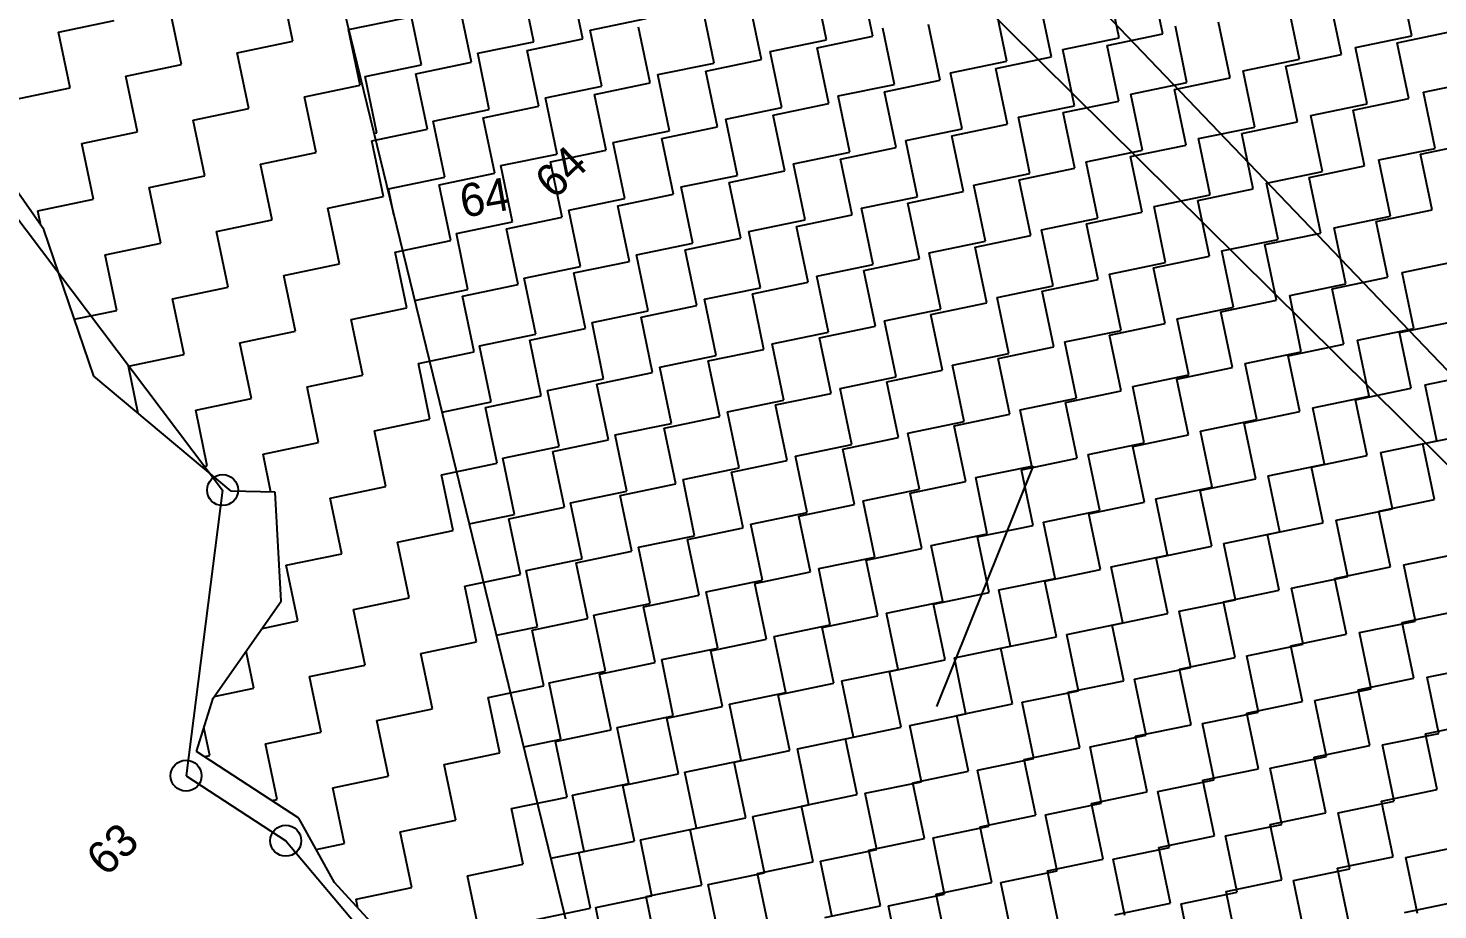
# Model space of a CAD drawing. Header units: metres. Extents: x 353942 to 357335, y 1746780 to 1749904.
# Drawn here: x 355704.3 to 356017.7, y 1749025.2 to 1749221.3 of the extents above; entities that cross this region are included whole.
import ezdxf

# ---------------------------------------------------------------- set-up
doc = ezdxf.new("R2010")
doc.units = ezdxf.units.M
doc.header["$MEASUREMENT"] = 0
for name, color, linetype in [('POLY_HATCH', 12, 'Continuous'), ('POLY_PARCEL', 6, 'Continuous'), ('SYM_ARROW', 1, 'Continuous'), ('TEXT_PARCEL', 7, 'Continuous')]:
    doc.layers.add(name, color=color, linetype=linetype)
doc.styles.add('TEXT_MAP', font='')
doc.styles.get('TEXT_MAP').set_extended_font_data('Kruti Dev 050')

msp = doc.modelspace()

# ---------------------------------------------------------------- linework, layer by layer
for centre in [(355747.51, 1749118.53), (355739.4, 1749055.01), (355761.56, 1749040.54)]:
    msp.add_circle(centre, 3.44)
at = {"layer": 'POLY_HATCH'}
for p, q in [((355667.9, 1749662.34), (355826.66, 1749011.38)), ((355707.75, 1749176.5), (355687.57, 1749205.42)), ((355718.87, 1749143.85), (355707.75, 1749176.5)), ((355749.4, 1749118.32), (355718.87, 1749143.85)), ((355759.17, 1749118.06), (355749.4, 1749118.32)), ((355760.55, 1749093.8), (355759.17, 1749118.06)), ((355745.4, 1749072.23), (355760.55, 1749093.8)), ((355741.73, 1749060.41), (355745.4, 1749072.23)), ((355764.5, 1749045.53), (355741.73, 1749060.41)), ((355772.4, 1749031.23), (355764.5, 1749045.53)), ((355792.29, 1749009.61), (355772.4, 1749031.23))]:
    msp.add_line(p, q, dxfattribs=at)
at = {"layer": 'POLY_HATCH', "linetype": 'Continuous'}
for p, q in [((355763.14, 1749218.35), (355760.55, 1749230.72)), ((355816.72, 1749218.26), (355814.14, 1749230.76)), ((355827.6, 1749218.91), (355825.01, 1749231.29)), ((355881.78, 1749218.68), (355879.2, 1749231.18)), ((355892.06, 1749219.47), (355889.48, 1749231.85)), ((355946.83, 1749219.1), (355944.25, 1749231.6)), ((355956.53, 1749220.03), (355953.94, 1749232.41)), ((355996.24, 1749215.42), (355993.65, 1749227.8)), ((355738.39, 1749213.17), (355735.8, 1749225.55)), ((355791.73, 1749213.1), (355789.15, 1749225.59)), ((355802.85, 1749213.74), (355800.26, 1749226.11)), ((355856.79, 1749213.52), (355854.21, 1749226.01)), ((355867.31, 1749214.3), (355864.73, 1749226.67)), ((355921.85, 1749213.94), (355919.26, 1749226.43)), ((355931.78, 1749214.86), (355929.19, 1749227.23)), ((355986.9, 1749214.36), (355984.32, 1749226.85)), ((356011.89, 1749219.53), (356010.55, 1749226.01)), ((355711.05, 1749220.37), (355723.42, 1749222.96)), ((355775.51, 1749220.94), (355787.89, 1749223.52)), ((355829.22, 1749220.85), (355841.71, 1749223.43)), ((355842.56, 1749209.12), (355839.98, 1749221.5)), ((355896.86, 1749208.77), (355894.27, 1749221.27)), ((355907.03, 1749209.68), (355904.44, 1749222.06)), ((355961.91, 1749209.19), (355959.33, 1749221.69)), ((355971.49, 1749210.25), (355968.9, 1749222.62)), ((355713.64, 1749208), (355711.05, 1749220.37)), ((355750.76, 1749215.76), (355763.14, 1749218.35)), ((355778.1, 1749208.56), (355775.51, 1749220.94)), ((355804.23, 1749215.68), (355816.72, 1749218.26)), ((355815.22, 1749216.32), (355827.6, 1749218.91)), ((355831.8, 1749208.35), (355829.22, 1749220.85)), ((355869.28, 1749216.1), (355881.78, 1749218.68)), ((355879.69, 1749216.88), (355892.06, 1749219.47)), ((355934.34, 1749216.52), (355946.83, 1749219.1)), ((355944.15, 1749217.45), (355956.53, 1749220.03)), ((355999.4, 1749216.94), (356011.89, 1749219.53)), ((356008.62, 1749218.01), (356020.99, 1749220.6)), ((356011.2, 1749205.63), (356008.62, 1749218.01)), ((355753.35, 1749203.39), (355750.76, 1749215.76)), ((355806.81, 1749203.19), (355804.23, 1749215.68)), ((355817.81, 1749203.95), (355815.22, 1749216.32)), ((355871.87, 1749203.61), (355869.28, 1749216.1)), ((355882.28, 1749204.51), (355879.69, 1749216.88)), ((355919.4, 1749212.27), (355931.78, 1749214.86)), ((355936.92, 1749204.03), (355934.34, 1749216.52)), ((355946.74, 1749205.07), (355944.15, 1749217.45)), ((355983.86, 1749212.83), (355996.24, 1749215.42)), ((356001.98, 1749204.45), (355999.4, 1749216.94)), ((355726.01, 1749210.59), (355738.39, 1749213.17)), ((355779.24, 1749210.51), (355791.73, 1749213.1)), ((355790.47, 1749211.15), (355802.85, 1749213.74)), ((355844.29, 1749210.93), (355856.79, 1749213.52)), ((355854.94, 1749211.71), (355867.31, 1749214.3)), ((355857.53, 1749199.33), (355854.94, 1749211.71)), ((355909.35, 1749211.36), (355921.85, 1749213.94)), ((355921.99, 1749199.9), (355919.4, 1749212.27)), ((355974.41, 1749211.78), (355986.9, 1749214.36)), ((355976.99, 1749199.28), (355974.41, 1749211.78)), ((355986.45, 1749200.46), (355983.86, 1749212.83)), ((355728.6, 1749198.21), (355726.01, 1749210.59)), ((355765.72, 1749205.97), (355778.1, 1749208.56)), ((355781.82, 1749198.02), (355779.24, 1749210.51)), ((355793.06, 1749198.77), (355790.47, 1749211.15)), ((355830.19, 1749206.54), (355842.56, 1749209.12)), ((355846.88, 1749198.44), (355844.29, 1749210.93)), ((355884.36, 1749206.19), (355896.86, 1749208.77)), ((355894.65, 1749207.1), (355907.03, 1749209.68)), ((355911.93, 1749198.86), (355909.35, 1749211.36)), ((355949.42, 1749206.61), (355961.91, 1749209.19)), ((355959.11, 1749207.66), (355971.49, 1749210.25)), ((356014.47, 1749207.03), (356026.97, 1749209.61)), ((355701.26, 1749205.41), (355713.64, 1749208)), ((355768.31, 1749193.6), (355765.72, 1749205.97)), ((355819.31, 1749205.77), (355831.8, 1749208.35)), ((355821.89, 1749193.27), (355819.31, 1749205.77)), ((355832.77, 1749194.16), (355830.19, 1749206.54)), ((355886.94, 1749193.69), (355884.36, 1749206.19)), ((355897.24, 1749194.72), (355894.65, 1749207.1)), ((355952, 1749194.12), (355949.42, 1749206.61)), ((355961.7, 1749195.28), (355959.11, 1749207.66)), ((355998.83, 1749203.05), (356011.2, 1749205.63)), ((356017.06, 1749194.54), (356014.47, 1749207.03)), ((355740.97, 1749200.8), (355753.35, 1749203.39)), ((355794.32, 1749200.6), (355806.81, 1749203.19)), ((355805.44, 1749201.36), (355817.81, 1749203.95)), ((355859.37, 1749201.02), (355871.87, 1749203.61)), ((355869.9, 1749201.92), (355882.28, 1749204.51)), ((355924.43, 1749201.44), (355936.92, 1749204.03)), ((355934.36, 1749202.48), (355946.74, 1749205.07)), ((355936.95, 1749190.11), (355934.36, 1749202.48)), ((355989.48, 1749201.87), (356001.98, 1749204.45)), ((356001.41, 1749190.67), (355998.83, 1749203.05)), ((355743.56, 1749188.42), (355740.97, 1749200.8)), ((355796.9, 1749188.11), (355794.32, 1749200.6)), ((355808.02, 1749188.99), (355805.44, 1749201.36)), ((355845.15, 1749196.75), (355857.53, 1749199.33)), ((355861.96, 1749188.53), (355859.37, 1749201.02)), ((355872.49, 1749189.55), (355869.9, 1749201.92)), ((355909.61, 1749197.31), (355921.99, 1749199.9)), ((355927.01, 1749188.95), (355924.43, 1749201.44)), ((355964.5, 1749196.7), (355976.99, 1749199.28)), ((355974.08, 1749197.87), (355986.45, 1749200.46)), ((355992.07, 1749189.37), (355989.48, 1749201.87)), ((355716.22, 1749195.62), (355728.6, 1749198.21)), ((355780.69, 1749196.19), (355793.06, 1749198.77)), ((355783.27, 1749183.81), (355780.69, 1749196.19)), ((355781.18, 1749197.89), (355781.82, 1749198.02)), ((355834.38, 1749195.86), (355846.88, 1749198.44)), ((355847.74, 1749184.37), (355845.15, 1749196.75)), ((355899.44, 1749196.28), (355911.93, 1749198.86)), ((355902.02, 1749183.78), (355899.44, 1749196.28)), ((355912.2, 1749184.93), (355909.61, 1749197.31)), ((355967.08, 1749184.2), (355964.5, 1749196.7)), ((355976.66, 1749185.5), (355974.08, 1749197.87)), ((355718.81, 1749183.25), (355716.22, 1749195.62)), ((355755.94, 1749191.01), (355768.31, 1749193.6)), ((355809.39, 1749190.69), (355821.89, 1749193.27)), ((355820.4, 1749191.57), (355832.77, 1749194.16)), ((355836.97, 1749183.36), (355834.38, 1749195.86)), ((355874.45, 1749191.11), (355886.94, 1749193.69)), ((355884.86, 1749192.13), (355897.24, 1749194.72)), ((355939.51, 1749191.53), (355952, 1749194.12)), ((355949.33, 1749192.7), (355961.7, 1749195.28)), ((356004.56, 1749191.95), (356017.06, 1749194.54)), ((356013.79, 1749193.26), (356026.17, 1749195.85)), ((356016.38, 1749180.88), (356013.79, 1749193.26)), ((355758.52, 1749178.64), (355755.94, 1749191.01)), ((355811.98, 1749178.2), (355809.39, 1749190.69)), ((355822.99, 1749179.2), (355820.4, 1749191.57)), ((355877.03, 1749178.62), (355874.45, 1749191.11)), ((355887.45, 1749179.76), (355884.86, 1749192.13)), ((355924.58, 1749187.52), (355936.95, 1749190.11)), ((355942.09, 1749179.04), (355939.51, 1749191.53)), ((355951.91, 1749180.32), (355949.33, 1749192.7)), ((355989.04, 1749188.08), (356001.41, 1749190.67)), ((356007.15, 1749179.46), (356004.56, 1749191.95)), ((355731.19, 1749185.84), (355743.56, 1749188.42)), ((355784.4, 1749185.52), (355796.9, 1749188.11)), ((355795.65, 1749186.4), (355808.02, 1749188.99)), ((355849.46, 1749185.95), (355861.96, 1749188.53)), ((355860.11, 1749186.96), (355872.49, 1749189.55)), ((355862.7, 1749174.58), (355860.11, 1749186.96)), ((355914.52, 1749186.37), (355927.01, 1749188.95)), ((355927.16, 1749175.15), (355924.58, 1749187.52)), ((355979.57, 1749186.79), (355992.07, 1749189.37)), ((355982.16, 1749174.29), (355979.57, 1749186.79)), ((355991.63, 1749175.71), (355989.04, 1749188.08)), ((355733.77, 1749173.46), (355731.19, 1749185.84)), ((355770.9, 1749181.22), (355783.27, 1749183.81)), ((355785.6, 1749179.76), (355784.4, 1749185.52)), ((355798.24, 1749174.02), (355795.65, 1749186.4)), ((355835.36, 1749181.78), (355847.74, 1749184.37)), ((355852.04, 1749173.45), (355849.46, 1749185.95)), ((355889.53, 1749181.2), (355902.02, 1749183.78)), ((355899.83, 1749182.35), (355912.2, 1749184.93)), ((355917.1, 1749173.87), (355914.52, 1749186.37)), ((355954.58, 1749181.62), (355967.08, 1749184.2)), ((355964.29, 1749182.91), (355976.66, 1749185.5)), ((355706.44, 1749180.66), (355718.81, 1749183.25)), ((355707.12, 1749177.4), (355706.44, 1749180.66)), ((355773.49, 1749168.85), (355770.9, 1749181.22)), ((355824.47, 1749180.78), (355836.97, 1749183.36)), ((355827.05, 1749168.28), (355824.47, 1749180.78)), ((355837.95, 1749169.41), (355835.36, 1749181.78)), ((355892.11, 1749168.71), (355889.53, 1749181.2)), ((355902.41, 1749169.97), (355899.83, 1749182.35)), ((355939.54, 1749177.73), (355951.91, 1749180.32)), ((355957.17, 1749169.13), (355954.58, 1749181.62)), ((355966.88, 1749170.53), (355964.29, 1749182.91)), ((356004, 1749178.3), (356016.38, 1749180.88)), ((355746.15, 1749176.05), (355758.52, 1749178.64)), ((355799.48, 1749175.61), (355811.98, 1749178.2)), ((355810.61, 1749176.61), (355822.99, 1749179.2)), ((355864.54, 1749176.03), (355877.03, 1749178.62)), ((355875.08, 1749177.17), (355887.45, 1749179.76)), ((355877.66, 1749164.8), (355875.08, 1749177.17)), ((355929.59, 1749176.45), (355942.09, 1749179.04)), ((355942.13, 1749165.36), (355939.54, 1749177.73)), ((355994.65, 1749176.88), (356007.15, 1749179.46)), ((356006.59, 1749165.92), (356004, 1749178.3)), ((355748.74, 1749163.67), (355746.15, 1749176.05)), ((355785.86, 1749171.44), (355798.24, 1749174.02)), ((355802.07, 1749163.12), (355799.48, 1749175.61)), ((355813.2, 1749164.23), (355810.61, 1749176.61)), ((355850.32, 1749172), (355862.7, 1749174.58)), ((355867.12, 1749163.54), (355864.54, 1749176.03)), ((355914.79, 1749172.56), (355927.16, 1749175.15)), ((355932.18, 1749163.96), (355929.59, 1749176.45)), ((355969.66, 1749171.71), (355982.16, 1749174.29)), ((355979.25, 1749173.12), (355991.63, 1749175.71)), ((355997.23, 1749164.38), (355994.65, 1749176.88)), ((355721.4, 1749170.87), (355733.77, 1749173.46)), ((355723.99, 1749158.5), (355721.4, 1749170.87)), ((355788.45, 1749159.06), (355785.86, 1749171.44)), ((355839.55, 1749170.87), (355852.04, 1749173.45)), ((355842.13, 1749158.37), (355839.55, 1749170.87)), ((355852.91, 1749159.62), (355850.32, 1749172)), ((355904.61, 1749171.29), (355917.1, 1749173.87)), ((355907.19, 1749158.79), (355904.61, 1749171.29)), ((355917.38, 1749160.18), (355914.79, 1749172.56)), ((355972.24, 1749159.21), (355969.66, 1749171.71)), ((355981.84, 1749160.75), (355979.25, 1749173.12)), ((355761.11, 1749166.26), (355773.49, 1749168.85)), ((355814.56, 1749165.7), (355827.05, 1749168.28)), ((355825.57, 1749166.82), (355837.95, 1749169.41)), ((355879.62, 1749166.12), (355892.11, 1749168.71)), ((355890.04, 1749167.38), (355902.41, 1749169.97)), ((355944.67, 1749166.54), (355957.17, 1749169.13)), ((355954.5, 1749167.95), (355966.88, 1749170.53)), ((355957.09, 1749155.57), (355954.5, 1749167.95)), ((356009.73, 1749166.96), (356022.22, 1749169.55)), ((355763.7, 1749153.89), (355761.11, 1749166.26)), ((355817.14, 1749153.21), (355814.56, 1749165.7)), ((355828.16, 1749154.45), (355825.57, 1749166.82)), ((355865.29, 1749162.21), (355877.66, 1749164.8)), ((355882.2, 1749153.63), (355879.62, 1749166.12)), ((355892.63, 1749155.01), (355890.04, 1749167.38)), ((355929.75, 1749162.77), (355942.13, 1749165.36)), ((355947.26, 1749154.05), (355944.67, 1749166.54)), ((355994.21, 1749163.33), (356006.59, 1749165.92)), ((356012.31, 1749154.47), (356009.73, 1749166.96)), ((355736.36, 1749161.09), (355748.74, 1749163.67)), ((355790.25, 1749160.68), (355802.07, 1749163.12)), ((355800.82, 1749161.65), (355813.2, 1749164.23)), ((355803.41, 1749149.27), (355800.82, 1749161.65)), ((355854.63, 1749160.96), (355867.12, 1749163.54)), ((355867.87, 1749149.83), (355865.29, 1749162.21)), ((355919.68, 1749161.38), (355932.18, 1749163.96)), ((355932.34, 1749150.4), (355929.75, 1749162.77)), ((355984.74, 1749161.8), (355997.23, 1749164.38)), ((355987.32, 1749149.3), (355984.74, 1749161.8)), ((355996.8, 1749150.96), (355994.21, 1749163.33)), ((355714.55, 1749156.53), (355723.99, 1749158.5)), ((355738.95, 1749148.71), (355736.36, 1749161.09)), ((355776.07, 1749156.47), (355788.45, 1749159.06)), ((355829.64, 1749155.79), (355842.13, 1749158.37)), ((355840.54, 1749157.03), (355852.91, 1749159.62)), ((355857.21, 1749148.46), (355854.63, 1749160.96)), ((355894.69, 1749156.21), (355907.19, 1749158.79)), ((355905, 1749157.6), (355917.38, 1749160.18)), ((355922.27, 1749148.88), (355919.68, 1749161.38)), ((355959.75, 1749156.63), (355972.24, 1749159.21)), ((355969.46, 1749158.16), (355981.84, 1749160.75)), ((355778.66, 1749144.1), (355776.07, 1749156.47)), ((355832.22, 1749143.3), (355829.64, 1749155.79)), ((355843.12, 1749144.66), (355840.54, 1749157.03)), ((355897.28, 1749143.72), (355894.69, 1749156.21)), ((355907.59, 1749145.22), (355905, 1749157.6)), ((355944.71, 1749152.98), (355957.09, 1749155.57)), ((355962.33, 1749144.14), (355959.75, 1749156.63)), ((355972.05, 1749145.78), (355969.46, 1749158.16)), ((356009.18, 1749153.55), (356021.55, 1749156.13)), ((355751.32, 1749151.3), (355763.7, 1749153.89)), ((355804.65, 1749150.62), (355817.14, 1749153.21)), ((355815.79, 1749151.86), (355828.16, 1749154.45)), ((355869.7, 1749151.04), (355882.2, 1749153.63)), ((355880.25, 1749152.42), (355892.63, 1749155.01)), ((355882.84, 1749140.05), (355880.25, 1749152.42)), ((355934.76, 1749151.47), (355947.26, 1749154.05)), ((355947.3, 1749140.61), (355944.71, 1749152.98)), ((355999.82, 1749151.89), (356012.31, 1749154.47)), ((356011.76, 1749141.17), (356009.18, 1749153.55)), ((355753.91, 1749138.92), (355751.32, 1749151.3)), ((355791.04, 1749146.68), (355803.41, 1749149.27)), ((355807.23, 1749138.13), (355804.65, 1749150.62)), ((355818.37, 1749139.48), (355815.79, 1749151.86)), ((355855.5, 1749147.25), (355867.87, 1749149.83)), ((355872.29, 1749138.55), (355869.7, 1749151.04)), ((355919.96, 1749147.81), (355932.34, 1749150.4)), ((355937.34, 1749138.97), (355934.76, 1749151.47)), ((355974.83, 1749146.72), (355987.32, 1749149.3)), ((355984.43, 1749148.37), (355996.8, 1749150.96)), ((356002.4, 1749139.39), (355999.82, 1749151.89)), ((355726.57, 1749146.12), (355738.95, 1749148.71)), ((355728.78, 1749135.56), (355726.57, 1749146.12)), ((355793.62, 1749134.31), (355791.04, 1749146.68)), ((355844.72, 1749145.88), (355857.21, 1749148.46)), ((355847.3, 1749133.38), (355844.72, 1749145.88)), ((355858.09, 1749134.87), (355855.5, 1749147.25)), ((355909.77, 1749146.3), (355922.27, 1749148.88)), ((355912.35, 1749133.8), (355909.77, 1749146.3)), ((355922.55, 1749135.43), (355919.96, 1749147.81)), ((355959.68, 1749143.2), (355972.05, 1749145.78)), ((355977.41, 1749134.23), (355974.83, 1749146.72)), ((355987.01, 1749136), (355984.43, 1749148.37)), ((355766.29, 1749141.51), (355778.66, 1749144.1)), ((355819.73, 1749140.71), (355832.22, 1749143.3)), ((355830.75, 1749142.07), (355843.12, 1749144.66)), ((355884.78, 1749141.13), (355897.28, 1749143.72)), ((355895.21, 1749142.63), (355907.59, 1749145.22)), ((355897.8, 1749130.26), (355895.21, 1749142.63)), ((355949.84, 1749141.55), (355962.33, 1749144.14)), ((355962.26, 1749130.82), (355959.68, 1749143.2)), ((356014.89, 1749141.98), (356027.39, 1749144.56)), ((355768.87, 1749129.13), (355766.29, 1749141.51)), ((355822.31, 1749128.22), (355819.73, 1749140.71)), ((355833.34, 1749129.7), (355830.75, 1749142.07)), ((355870.46, 1749137.46), (355882.84, 1749140.05)), ((355887.37, 1749128.64), (355884.78, 1749141.13)), ((355934.93, 1749138.02), (355947.3, 1749140.61)), ((355952.42, 1749129.06), (355949.84, 1749141.55)), ((355999.39, 1749138.58), (356011.76, 1749141.17)), ((356017.48, 1749129.48), (356014.89, 1749141.98)), ((355741.54, 1749136.34), (355753.91, 1749138.92)), ((355796.3, 1749135.87), (355807.23, 1749138.13)), ((355806, 1749136.9), (355818.37, 1749139.48)), ((355808.59, 1749124.52), (355806, 1749136.9)), ((355859.79, 1749135.97), (355872.29, 1749138.55)), ((355873.05, 1749125.08), (355870.46, 1749137.46)), ((355924.85, 1749136.39), (355937.34, 1749138.97)), ((355927.43, 1749123.89), (355924.85, 1749136.39)), ((355937.51, 1749125.65), (355934.93, 1749138.02)), ((355989.91, 1749136.81), (356002.4, 1749139.39)), ((355992.49, 1749124.31), (355989.91, 1749136.81)), ((356001.98, 1749126.21), (355999.39, 1749138.58)), ((355744.12, 1749123.96), (355741.54, 1749136.34)), ((355781.25, 1749131.72), (355793.62, 1749134.31)), ((355834.8, 1749130.8), (355847.3, 1749133.38)), ((355845.71, 1749132.28), (355858.09, 1749134.87)), ((355862.38, 1749123.47), (355859.79, 1749135.97)), ((355899.86, 1749131.22), (355912.35, 1749133.8)), ((355910.18, 1749132.85), (355922.55, 1749135.43)), ((355964.92, 1749131.64), (355977.41, 1749134.23)), ((355974.64, 1749133.41), (355987.01, 1749136)), ((355977.23, 1749121.03), (355974.64, 1749133.41)), ((355783.84, 1749119.35), (355781.25, 1749131.72)), ((355837.39, 1749118.31), (355834.8, 1749130.8)), ((355848.3, 1749119.91), (355845.71, 1749132.28)), ((355885.42, 1749127.67), (355897.8, 1749130.26)), ((355902.44, 1749118.73), (355899.86, 1749131.22)), ((355912.76, 1749120.47), (355910.18, 1749132.85)), ((355949.89, 1749128.23), (355962.26, 1749130.82)), ((355967.5, 1749119.15), (355964.92, 1749131.64)), ((356014.35, 1749128.79), (356026.73, 1749131.38)), ((355756.5, 1749126.55), (355768.87, 1749129.13)), ((355809.81, 1749125.63), (355822.31, 1749128.22)), ((355820.96, 1749127.11), (355833.34, 1749129.7)), ((355823.55, 1749114.73), (355820.96, 1749127.11)), ((355874.87, 1749126.06), (355887.37, 1749128.64)), ((355888.01, 1749115.3), (355885.42, 1749127.67)), ((355939.93, 1749126.48), (355952.42, 1749129.06)), ((355952.48, 1749115.86), (355949.89, 1749128.23)), ((356004.98, 1749126.9), (356017.48, 1749129.48)), ((356016.94, 1749116.42), (356014.35, 1749128.79)), ((355742.95, 1749123.71), (355744.12, 1749123.96)), ((355758.27, 1749118.09), (355756.5, 1749126.55)), ((355796.21, 1749121.93), (355808.59, 1749124.52)), ((355812.4, 1749113.14), (355809.81, 1749125.63)), ((355860.67, 1749122.5), (355873.05, 1749125.08)), ((355877.45, 1749113.56), (355874.87, 1749126.06)), ((355914.94, 1749121.31), (355927.43, 1749123.89)), ((355925.14, 1749123.06), (355937.51, 1749125.65)), ((355942.51, 1749113.98), (355939.93, 1749126.48)), ((355979.99, 1749121.73), (355992.49, 1749124.31)), ((355989.6, 1749123.62), (356001.98, 1749126.21)), ((356007.57, 1749114.4), (356004.98, 1749126.9)), ((355798.8, 1749109.56), (355796.21, 1749121.93)), ((355849.88, 1749120.89), (355862.38, 1749123.47)), ((355852.46, 1749108.39), (355849.88, 1749120.89)), ((355863.26, 1749110.12), (355860.67, 1749122.5)), ((355917.52, 1749108.82), (355914.94, 1749121.31)), ((355927.73, 1749110.68), (355925.14, 1749123.06)), ((355964.85, 1749118.45), (355977.23, 1749121.03)), ((355982.58, 1749109.24), (355979.99, 1749121.73)), ((355992.19, 1749111.24), (355989.6, 1749123.62)), ((355771.46, 1749116.76), (355783.84, 1749119.35)), ((355824.89, 1749115.72), (355837.39, 1749118.31)), ((355835.92, 1749117.32), (355848.3, 1749119.91)), ((355889.95, 1749116.14), (355902.44, 1749118.73)), ((355900.39, 1749117.88), (355912.76, 1749120.47)), ((355902.97, 1749105.51), (355900.39, 1749117.88)), ((355955.01, 1749116.56), (355967.5, 1749119.15)), ((355967.44, 1749106.07), (355964.85, 1749118.45)), ((355774.05, 1749104.38), (355771.46, 1749116.76)), ((355811.17, 1749112.15), (355823.55, 1749114.73)), ((355827.48, 1749103.23), (355824.89, 1749115.72)), ((355838.51, 1749104.95), (355835.92, 1749117.32)), ((355875.64, 1749112.71), (355888.01, 1749115.3)), ((355892.53, 1749103.65), (355889.95, 1749116.14)), ((355940.1, 1749113.27), (355952.48, 1749115.86)), ((355957.59, 1749104.07), (355955.01, 1749116.56)), ((356004.56, 1749113.83), (356016.94, 1749116.42)), ((355802.35, 1749111.06), (355812.4, 1749113.14)), ((355813.76, 1749099.77), (355811.17, 1749112.15)), ((355864.96, 1749110.98), (355877.45, 1749113.56)), ((355878.22, 1749100.33), (355875.64, 1749112.71)), ((355930.02, 1749111.4), (355942.51, 1749113.98)), ((355932.6, 1749098.9), (355930.02, 1749111.4)), ((355942.69, 1749100.9), (355940.1, 1749113.27)), ((355995.07, 1749111.82), (356007.57, 1749114.4)), ((355997.66, 1749099.32), (355995.07, 1749111.82)), ((356007.15, 1749101.46), (356004.56, 1749113.83)), ((355786.42, 1749106.97), (355798.8, 1749109.56)), ((355839.97, 1749105.81), (355852.46, 1749108.39)), ((355850.89, 1749107.53), (355863.26, 1749110.12)), ((355867.54, 1749098.48), (355864.96, 1749110.98)), ((355905.03, 1749106.23), (355917.52, 1749108.82)), ((355915.35, 1749108.1), (355927.73, 1749110.68)), ((355970.08, 1749106.65), (355982.58, 1749109.24)), ((355979.81, 1749108.66), (355992.19, 1749111.24)), ((355982.4, 1749096.28), (355979.81, 1749108.66)), ((355789.01, 1749094.6), (355786.42, 1749106.97)), ((355842.55, 1749093.32), (355839.97, 1749105.81)), ((355853.47, 1749095.16), (355850.89, 1749107.53)), ((355890.6, 1749102.92), (355902.97, 1749105.51)), ((355907.61, 1749093.74), (355905.03, 1749106.23)), ((355917.94, 1749095.72), (355915.35, 1749108.1)), ((355955.06, 1749103.48), (355967.44, 1749106.07)), ((355972.67, 1749094.16), (355970.08, 1749106.65)), ((355761.67, 1749101.8), (355774.05, 1749104.38)), ((355814.98, 1749100.64), (355827.48, 1749103.23)), ((355826.14, 1749102.36), (355838.51, 1749104.95)), ((355828.72, 1749089.98), (355826.14, 1749102.36)), ((355880.04, 1749101.07), (355892.53, 1749103.65)), ((355893.19, 1749090.55), (355890.6, 1749102.92)), ((355945.09, 1749101.49), (355957.59, 1749104.07)), ((355957.65, 1749091.11), (355955.06, 1749103.48)), ((356010.15, 1749101.91), (356022.64, 1749104.49)), ((356012.73, 1749089.41), (356010.15, 1749101.91)), ((355764.26, 1749089.42), (355761.67, 1749101.8)), ((355801.39, 1749097.18), (355813.76, 1749099.77)), ((355817.56, 1749088.15), (355814.98, 1749100.64)), ((355865.85, 1749097.75), (355878.22, 1749100.33)), ((355882.62, 1749088.57), (355880.04, 1749101.07)), ((355920.1, 1749096.32), (355932.6, 1749098.9)), ((355930.31, 1749098.31), (355942.69, 1749100.9)), ((355947.68, 1749088.99), (355945.09, 1749101.49)), ((355985.16, 1749096.74), (355997.66, 1749099.32)), ((355994.78, 1749098.87), (356007.15, 1749101.46)), ((355997.36, 1749086.49), (355994.78, 1749098.87)), ((355803.97, 1749084.81), (355801.39, 1749097.18)), ((355855.05, 1749095.9), (355867.54, 1749098.48)), ((355857.63, 1749083.41), (355855.05, 1749095.9)), ((355868.44, 1749085.37), (355865.85, 1749097.75)), ((355905.56, 1749093.13), (355917.94, 1749095.72)), ((355922.69, 1749083.83), (355920.1, 1749096.32)), ((355932.9, 1749085.93), (355930.31, 1749098.31)), ((355970.03, 1749093.69), (355982.4, 1749096.28)), ((355987.74, 1749084.25), (355985.16, 1749096.74)), ((355776.64, 1749092.01), (355789.01, 1749094.6)), ((355830.06, 1749090.73), (355842.55, 1749093.32)), ((355841.1, 1749092.57), (355853.47, 1749095.16)), ((355843.69, 1749080.2), (355841.1, 1749092.57)), ((355895.12, 1749091.15), (355907.61, 1749093.74)), ((355908.15, 1749080.76), (355905.56, 1749093.13)), ((355960.17, 1749091.58), (355972.67, 1749094.16)), ((355972.61, 1749081.32), (355970.03, 1749093.69)), ((355756.31, 1749087.76), (355764.26, 1749089.42)), ((355779.22, 1749079.63), (355776.64, 1749092.01)), ((355816.35, 1749087.4), (355828.72, 1749089.98)), ((355832.64, 1749078.24), (355830.06, 1749090.73)), ((355880.81, 1749087.96), (355893.19, 1749090.55)), ((355897.7, 1749078.66), (355895.12, 1749091.15)), ((355945.28, 1749088.52), (355957.65, 1749091.11)), ((355962.75, 1749079.08), (355960.17, 1749091.58)), ((356000.24, 1749086.83), (356012.73, 1749089.41)), ((356009.74, 1749089.08), (356022.11, 1749091.67)), ((355808.4, 1749086.26), (355817.56, 1749088.15)), ((355818.94, 1749075.02), (355816.35, 1749087.4)), ((355870.13, 1749085.99), (355882.62, 1749088.57)), ((355883.4, 1749075.58), (355880.81, 1749087.96)), ((355935.18, 1749086.41), (355947.68, 1749088.99)), ((355937.77, 1749073.91), (355935.18, 1749086.41)), ((355947.86, 1749076.14), (355945.28, 1749088.52)), ((355984.99, 1749083.91), (355997.36, 1749086.49)), ((356002.82, 1749074.34), (356000.24, 1749086.83)), ((356012.33, 1749076.71), (356009.74, 1749089.08)), ((355791.6, 1749082.22), (355803.97, 1749084.81)), ((355845.14, 1749080.82), (355857.63, 1749083.41)), ((355856.06, 1749082.78), (355868.44, 1749085.37)), ((355872.71, 1749073.49), (355870.13, 1749085.99)), ((355910.19, 1749081.24), (355922.69, 1749083.83)), ((355920.52, 1749083.35), (355932.9, 1749085.93)), ((355923.11, 1749070.97), (355920.52, 1749083.35)), ((355975.25, 1749081.66), (355987.74, 1749084.25)), ((355987.58, 1749071.53), (355984.99, 1749083.91)), ((355754.47, 1749074.46), (355752.75, 1749082.69)), ((355794.19, 1749069.85), (355791.6, 1749082.22)), ((355831.31, 1749077.61), (355843.69, 1749080.2)), ((355847.72, 1749068.33), (355845.14, 1749080.82)), ((355858.65, 1749070.41), (355856.06, 1749082.78)), ((355895.77, 1749078.17), (355908.15, 1749080.76)), ((355912.78, 1749068.75), (355910.19, 1749081.24)), ((355960.24, 1749078.73), (355972.61, 1749081.32)), ((355977.83, 1749069.17), (355975.25, 1749081.66)), ((355766.85, 1749077.05), (355779.22, 1749079.63)), ((355769.44, 1749064.67), (355766.85, 1749077.05)), ((355820.15, 1749075.66), (355832.64, 1749078.24)), ((355833.9, 1749065.23), (355831.31, 1749077.61)), ((355885.2, 1749076.08), (355897.7, 1749078.66)), ((355898.36, 1749065.8), (355895.77, 1749078.17)), ((355950.26, 1749076.5), (355962.75, 1749079.08)), ((355962.83, 1749066.36), (355960.24, 1749078.73)), ((356015.32, 1749076.92), (356027.81, 1749079.5)), ((356017.9, 1749064.42), (356015.32, 1749076.92)), ((355745.68, 1749072.62), (355754.47, 1749074.46)), ((355806.56, 1749072.43), (355818.94, 1749075.02)), ((355822.73, 1749063.16), (355820.15, 1749075.66)), ((355871.02, 1749073), (355883.4, 1749075.58)), ((355887.79, 1749063.58), (355885.2, 1749076.08)), ((355925.27, 1749071.33), (355937.77, 1749073.91)), ((355935.49, 1749073.56), (355947.86, 1749076.14)), ((355952.84, 1749064), (355950.26, 1749076.5)), ((355990.33, 1749071.75), (356002.82, 1749074.34)), ((355999.95, 1749074.12), (356012.33, 1749076.71)), ((356002.54, 1749061.74), (355999.95, 1749074.12)), ((355809.15, 1749060.06), (355806.56, 1749072.43)), ((355860.21, 1749070.91), (355872.71, 1749073.49)), ((355862.8, 1749058.42), (355860.21, 1749070.91)), ((355873.61, 1749060.62), (355871.02, 1749073)), ((355910.74, 1749068.38), (355923.11, 1749070.97)), ((355927.85, 1749058.84), (355925.27, 1749071.33)), ((355938.07, 1749061.18), (355935.49, 1749073.56)), ((355975.2, 1749068.94), (355987.58, 1749071.53)), ((355992.91, 1749059.26), (355990.33, 1749071.75)), ((355781.81, 1749067.26), (355794.19, 1749069.85)), ((355835.23, 1749065.74), (355847.72, 1749068.33)), ((355846.27, 1749067.82), (355858.65, 1749070.41)), ((355848.86, 1749055.45), (355846.27, 1749067.82)), ((355900.28, 1749066.17), (355912.78, 1749068.75)), ((355913.32, 1749056.01), (355910.74, 1749068.38)), ((355965.34, 1749066.59), (355977.83, 1749069.17)), ((355977.79, 1749056.57), (355975.2, 1749068.94)), ((355744.68, 1749059.5), (355743.38, 1749065.73)), ((355757.06, 1749062.08), (355769.44, 1749064.67)), ((355784.4, 1749054.88), (355781.81, 1749067.26)), ((355821.52, 1749062.65), (355833.9, 1749065.23)), ((355837.81, 1749053.25), (355835.23, 1749065.74)), ((355885.99, 1749063.21), (355898.36, 1749065.8)), ((355902.86, 1749053.67), (355900.28, 1749066.17)), ((355950.45, 1749063.77), (355962.83, 1749066.36)), ((355967.92, 1749054.09), (355965.34, 1749066.59)), ((356005.4, 1749061.84), (356017.9, 1749064.42)), ((356014.91, 1749064.33), (356027.29, 1749066.92)), ((356017.5, 1749051.96), (356014.91, 1749064.33)), ((355759.65, 1749049.71), (355757.06, 1749062.08)), ((355814.45, 1749061.45), (355822.73, 1749063.16)), ((355824.11, 1749050.27), (355821.52, 1749062.65)), ((355875.29, 1749061), (355887.79, 1749063.58)), ((355888.57, 1749050.83), (355885.99, 1749063.21)), ((355925.7, 1749058.59), (355938.07, 1749061.18)), ((355940.35, 1749061.42), (355952.84, 1749064)), ((355942.93, 1749048.93), (355940.35, 1749061.42)), ((355953.04, 1749051.39), (355950.45, 1749063.77)), ((355990.16, 1749059.16), (356002.54, 1749061.74)), ((356007.99, 1749049.35), (356005.4, 1749061.84)), ((355743.5, 1749059.25), (355744.68, 1749059.5)), ((355796.77, 1749057.47), (355809.15, 1749060.06)), ((355850.3, 1749055.83), (355862.8, 1749058.42)), ((355861.24, 1749058.03), (355873.61, 1749060.62)), ((355863.82, 1749045.66), (355861.24, 1749058.03)), ((355877.88, 1749048.5), (355875.29, 1749061)), ((355915.36, 1749056.25), (355927.85, 1749058.84)), ((355928.29, 1749046.22), (355925.7, 1749058.59)), ((355980.42, 1749056.67), (355992.91, 1749059.26)), ((355992.75, 1749046.78), (355990.16, 1749059.16)), ((355799.36, 1749045.1), (355796.77, 1749057.47)), ((355836.49, 1749052.86), (355848.86, 1749055.45)), ((355852.89, 1749043.34), (355850.3, 1749055.83)), ((355900.95, 1749053.42), (355913.32, 1749056.01)), ((355917.94, 1749043.76), (355915.36, 1749056.25)), ((355965.41, 1749053.98), (355977.79, 1749056.57)), ((355983, 1749044.18), (355980.42, 1749056.67)), ((355772.02, 1749052.3), (355784.4, 1749054.88)), ((355774.61, 1749039.92), (355772.02, 1749052.3)), ((355825.31, 1749050.67), (355837.81, 1749053.25)), ((355839.07, 1749040.48), (355836.49, 1749052.86)), ((355890.37, 1749051.09), (355902.86, 1749053.67)), ((355903.54, 1749041.04), (355900.95, 1749053.42)), ((355955.43, 1749051.51), (355967.92, 1749054.09)), ((355968, 1749041.61), (355965.41, 1749053.98)), ((356005.13, 1749049.37), (356017.5, 1749051.96)), ((355758.48, 1749049.47), (355759.65, 1749049.71)), ((355811.74, 1749047.68), (355824.11, 1749050.27)), ((355827.9, 1749038.17), (355825.31, 1749050.67)), ((355876.2, 1749048.25), (355888.57, 1749050.83)), ((355892.95, 1749038.59), (355890.37, 1749051.09)), ((355930.44, 1749046.34), (355942.93, 1749048.93)), ((355940.66, 1749048.81), (355953.04, 1749051.39)), ((355943.25, 1749036.43), (355940.66, 1749048.81)), ((355958.01, 1749039.01), (355955.43, 1749051.51)), ((355995.49, 1749046.76), (356007.99, 1749049.35)), ((356007.71, 1749036.99), (356005.13, 1749049.37)), ((355814.32, 1749035.31), (355811.74, 1749047.68)), ((355851.45, 1749043.07), (355863.82, 1749045.66)), ((355865.38, 1749045.92), (355877.88, 1749048.5)), ((355867.96, 1749033.43), (355865.38, 1749045.92)), ((355878.79, 1749035.87), (355876.2, 1749048.25)), ((355915.91, 1749043.63), (355928.29, 1749046.22)), ((355933.02, 1749033.85), (355930.44, 1749046.34)), ((355980.38, 1749044.19), (355992.75, 1749046.78)), ((355998.08, 1749034.27), (355995.49, 1749046.76)), ((355786.99, 1749042.51), (355799.36, 1749045.1)), ((355789.57, 1749030.13), (355786.99, 1749042.51)), ((355840.39, 1749040.75), (355852.89, 1749043.34)), ((355854.04, 1749030.7), (355851.45, 1749043.07)), ((355905.45, 1749041.18), (355917.94, 1749043.76)), ((355918.5, 1749031.26), (355915.91, 1749043.63)), ((355970.5, 1749041.6), (355983, 1749044.18)), ((355982.96, 1749031.82), (355980.38, 1749044.19)), ((355768.33, 1749038.61), (355774.61, 1749039.92)), ((355826.7, 1749037.9), (355839.07, 1749040.48)), ((355842.97, 1749028.26), (355840.39, 1749040.75)), ((355891.16, 1749038.46), (355903.54, 1749041.04)), ((355908.03, 1749028.68), (355905.45, 1749041.18)), ((355955.62, 1749039.02), (355968, 1749041.61)), ((355973.09, 1749029.1), (355970.5, 1749041.6)), ((356010.57, 1749036.85), (356023.07, 1749039.43)), ((355820.5, 1749036.64), (355827.9, 1749038.17)), ((355829.29, 1749025.52), (355826.7, 1749037.9)), ((355880.46, 1749036.01), (355892.95, 1749038.59)), ((355893.75, 1749026.08), (355891.16, 1749038.46)), ((355930.87, 1749033.84), (355943.25, 1749036.43)), ((355945.51, 1749036.43), (355958.01, 1749039.01)), ((355948.1, 1749023.94), (355945.51, 1749036.43)), ((355958.21, 1749026.64), (355955.62, 1749039.02)), ((355995.34, 1749034.41), (356007.71, 1749036.99)), ((356013.15, 1749024.36), (356010.57, 1749036.85)), ((355801.95, 1749032.72), (355814.32, 1749035.31)), ((355855.47, 1749030.84), (355867.96, 1749033.43)), ((355866.41, 1749033.28), (355878.79, 1749035.87)), ((355869, 1749020.91), (355866.41, 1749033.28)), ((355883.04, 1749023.52), (355880.46, 1749036.01)), ((355920.53, 1749031.26), (355933.02, 1749033.85)), ((355933.46, 1749021.47), (355930.87, 1749033.84)), ((355985.58, 1749031.69), (355998.08, 1749034.27)), ((355997.93, 1749022.03), (355995.34, 1749034.41)), ((355777.2, 1749027.55), (355789.57, 1749030.13)), ((355804.54, 1749020.35), (355801.95, 1749032.72)), ((355841.66, 1749028.11), (355854.04, 1749030.7)), ((355858.05, 1749018.35), (355855.47, 1749030.84)), ((355906.12, 1749028.67), (355918.5, 1749031.26)), ((355923.11, 1749018.77), (355920.53, 1749031.26)), ((355970.59, 1749029.23), (355982.96, 1749031.82)), ((355988.16, 1749019.19), (355985.58, 1749031.69)), ((355777.61, 1749025.57), (355777.2, 1749027.55)), ((355830.48, 1749025.68), (355842.97, 1749028.26)), ((355844.25, 1749015.73), (355841.66, 1749028.11)), ((355895.54, 1749026.1), (355908.03, 1749028.68)), ((355908.71, 1749016.29), (355906.12, 1749028.67)), ((355960.59, 1749026.52), (355973.09, 1749029.1)), ((355973.17, 1749016.86), (355970.59, 1749029.23)), ((356010.3, 1749024.62), (356022.68, 1749027.21)), ((355816.91, 1749022.93), (355829.29, 1749025.52)), ((355833.06, 1749013.18), (355830.48, 1749025.68)), ((355881.37, 1749023.49), (355893.75, 1749026.08)), ((355898.12, 1749013.6), (355895.54, 1749026.1)), ((355945.84, 1749024.06), (355958.21, 1749026.64)), ((355963.18, 1749014.02), (355960.59, 1749026.52))]:
    msp.add_line(p, q, dxfattribs=at)
at = {"layer": 'POLY_PARCEL'}
for p, q in [((356032.63, 1749111.48), (355874.08, 1749268.57)), ((355914.62, 1749255.05), (356079.81, 1749082.42)), ((355696.16, 1749186.47), (355747.51, 1749118.53)), ((355747.51, 1749118.53), (355739.4, 1749055.01)), ((355739.4, 1749055.01), (355761.56, 1749040.54)), ((355761.56, 1749040.54), (355787.71, 1749009.51))]:
    msp.add_line(p, q, dxfattribs=at)
at = {"layer": 'SYM_ARROW'}
msp.add_lwpolyline([(355927.73, 1749123.91), (355906.22, 1749070.41)], dxfattribs=at)
msp.add_solid([(355927.71, 1749123.92), (355927.8, 1749124.07), (355927.76, 1749123.9)], dxfattribs=at)

# ---------------------------------------------------------------- texts
at = {"layer": 'TEXT_PARCEL', "style": 'TEXT_MAP'}
for s, height, rotation, p in [('64', 7.282, 43.5388, (355821.28, 1749182.96)), ('64', 7.349, 9.7738, (355800.98, 1749179.08)), ('63', 7.282, 43.5388, (355721.56, 1749032.35))]:
    msp.add_text(s, height=height, rotation=rotation, dxfattribs=at).set_placement(p)

doc.saveas('drawing.dxf')
